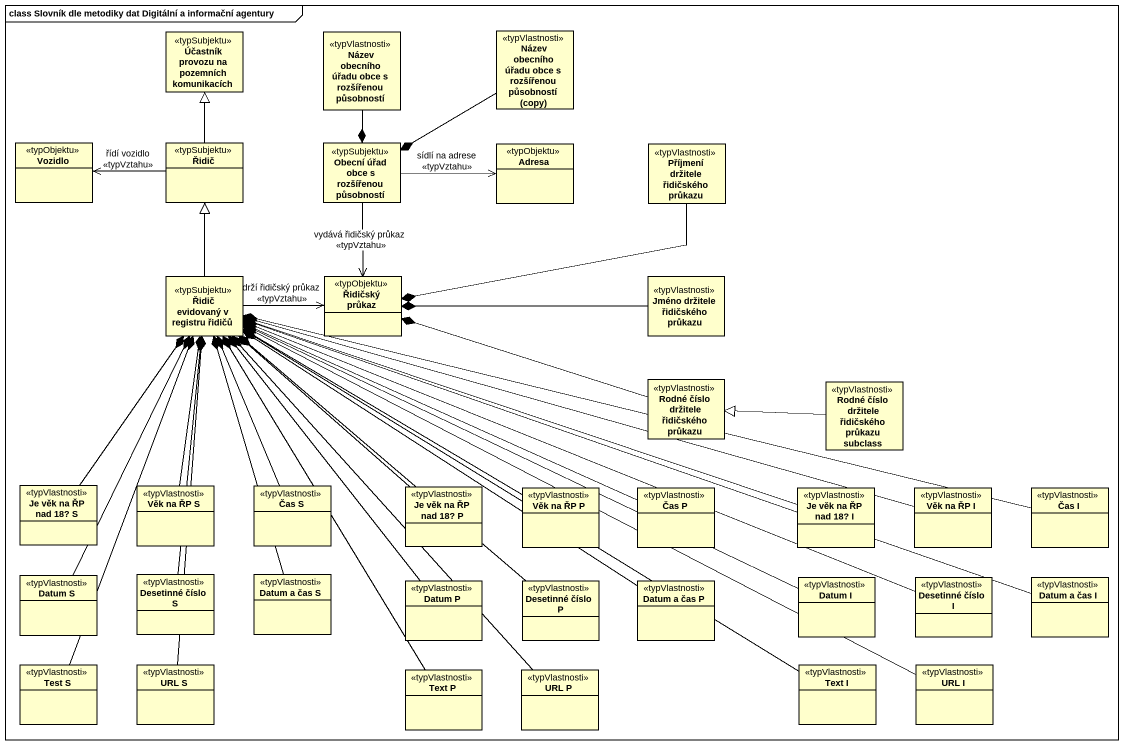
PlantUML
@startuml
mainframe class Slovník dle metodiky dat Digitální a informační agentury
hide circle
hide empty members
class "Účastník provozu na pozemních komunikacích" as Účastník_provozu_na <<typSubjektu>>
class "Název obecního úřadu obce s rozšířenou působností" as Název_obecního_úřadu_obce_s <<typVlastnosti>>
class "Název obecního úřadu obce s rozšířenou působností (copy)" as Název_obecního_úřadu_obce_s_2 <<typVlastnosti>>
class Vozidlo <<typObjektu>>
class Řidič <<typSubjektu>>
class "Obecní úřad obce s rozšířenou působností" as Obecní_úřad_obce_s <<typSubjektu>>
class Adresa <<typObjektu>>
class "Příjmení držitele řidičského průkazu" as Příjmení_držitele <<typVlastnosti>>
class "Řidič evidovaný v registru řidičů" as Řidič_evidovaný_v_registru <<typSubjektu>>
class "Řidičský průkaz" as Řidičský_průkaz <<typObjektu>>
class "Jméno držitele řidičského průkazu" as Jméno_držitele_řidičského <<typVlastnosti>>
class "Rodné číslo držitele řidičského průkazu" as Rodné_číslo_držitele <<typVlastnosti>>
class "Rodné číslo držitele řidičského průkazu subclass" as Rodné_číslo_držitele_2 <<typVlastnosti>>
class "Je věk na ŘP nad 18? S" as Je_věk_na_ŘP_nad_18_S <<typVlastnosti>>
class "Věk na ŘP S" as Věk_na_ŘP_S <<typVlastnosti>>
class "Čas S" as Čas_S <<typVlastnosti>>
class "Je věk na ŘP nad 18? P" as Je_věk_na_ŘP_nad_18_P <<typVlastnosti>>
class "Věk na ŘP P" as Věk_na_ŘP_P <<typVlastnosti>>
class "Čas P" as Čas_P <<typVlastnosti>>
class "Je věk na ŘP nad 18? I" as Je_věk_na_ŘP_nad_18_I <<typVlastnosti>>
class "Věk na ŘP I" as Věk_na_ŘP_I <<typVlastnosti>>
class "Čas I" as Čas_I <<typVlastnosti>>
class "Datum S" as Datum_S <<typVlastnosti>>
class "Desetinné číslo S" as Desetinné_číslo_S <<typVlastnosti>>
class "Datum a čas S" as Datum_a_čas_S <<typVlastnosti>>
class "Datum P" as Datum_P <<typVlastnosti>>
class "Desetinné číslo P" as Desetinné_číslo_P <<typVlastnosti>>
class "Datum a čas P" as Datum_a_čas_P <<typVlastnosti>>
class "Datum I" as Datum_I <<typVlastnosti>>
class "Desetinné číslo I" as Desetinné_číslo_I <<typVlastnosti>>
class "Datum a čas I" as Datum_a_čas_I <<typVlastnosti>>
class "Test S" as Test_S <<typVlastnosti>>
class "URL S" as URL_S <<typVlastnosti>>
class "Text P" as Text_P <<typVlastnosti>>
class "URL P" as URL_P <<typVlastnosti>>
class "Text I" as Text_I <<typVlastnosti>>
class "URL I" as URL_I <<typVlastnosti>>
Název_obecního_úřadu_obce_s --* Obecní_úřad_obce_s
Název_obecního_úřadu_obce_s_2 -left-* Obecní_úřad_obce_s
Řidič -up-|> Účastník_provozu_na
Řidič -left-> Vozidlo : řídí vozidlo\n<<typVztahu>>
Obecní_úřad_obce_s -right-> Adresa : sídlí na adrese\n<<typVztahu>>
Obecní_úřad_obce_s --> Řidičský_průkaz : vydává řidičský průkaz\n<<typVztahu>>
Příjmení_držitele -left-* Řidičský_průkaz
Řidič_evidovaný_v_registru -up-|> Řidič
Řidič_evidovaný_v_registru -right-> Řidičský_průkaz : drží řidičský průkaz\n<<typVztahu>>
Jméno_držitele_řidičského -left-* Řidičský_průkaz
Rodné_číslo_držitele -left-* Řidičský_průkaz
Rodné_číslo_držitele_2 -left-|> Rodné_číslo_držitele
Je_věk_na_ŘP_nad_18_S -up-* Řidič_evidovaný_v_registru
Věk_na_ŘP_S -up-* Řidič_evidovaný_v_registru
Čas_S -up-* Řidič_evidovaný_v_registru
Je_věk_na_ŘP_nad_18_P -up-* Řidič_evidovaný_v_registru
Věk_na_ŘP_P -left-* Řidič_evidovaný_v_registru
Čas_P -left-* Řidič_evidovaný_v_registru
Je_věk_na_ŘP_nad_18_I -left-* Řidič_evidovaný_v_registru
Věk_na_ŘP_I -left-* Řidič_evidovaný_v_registru
Čas_I -left-* Řidič_evidovaný_v_registru
Datum_S -up-* Řidič_evidovaný_v_registru
Desetinné_číslo_S -up-* Řidič_evidovaný_v_registru
Datum_a_čas_S -up-* Řidič_evidovaný_v_registru
Datum_P -up-* Řidič_evidovaný_v_registru
Desetinné_číslo_P -up-* Řidič_evidovaný_v_registru
Datum_a_čas_P -up-* Řidič_evidovaný_v_registru
Datum_I -left-* Řidič_evidovaný_v_registru
Desetinné_číslo_I -left-* Řidič_evidovaný_v_registru
Datum_a_čas_I -left-* Řidič_evidovaný_v_registru
Test_S -up-* Řidič_evidovaný_v_registru
URL_S -up-* Řidič_evidovaný_v_registru
Text_P -up-* Řidič_evidovaný_v_registru
URL_P -up-* Řidič_evidovaný_v_registru
Text_I -up-* Řidič_evidovaný_v_registru
URL_I -left-* Řidič_evidovaný_v_registru
@enduml
